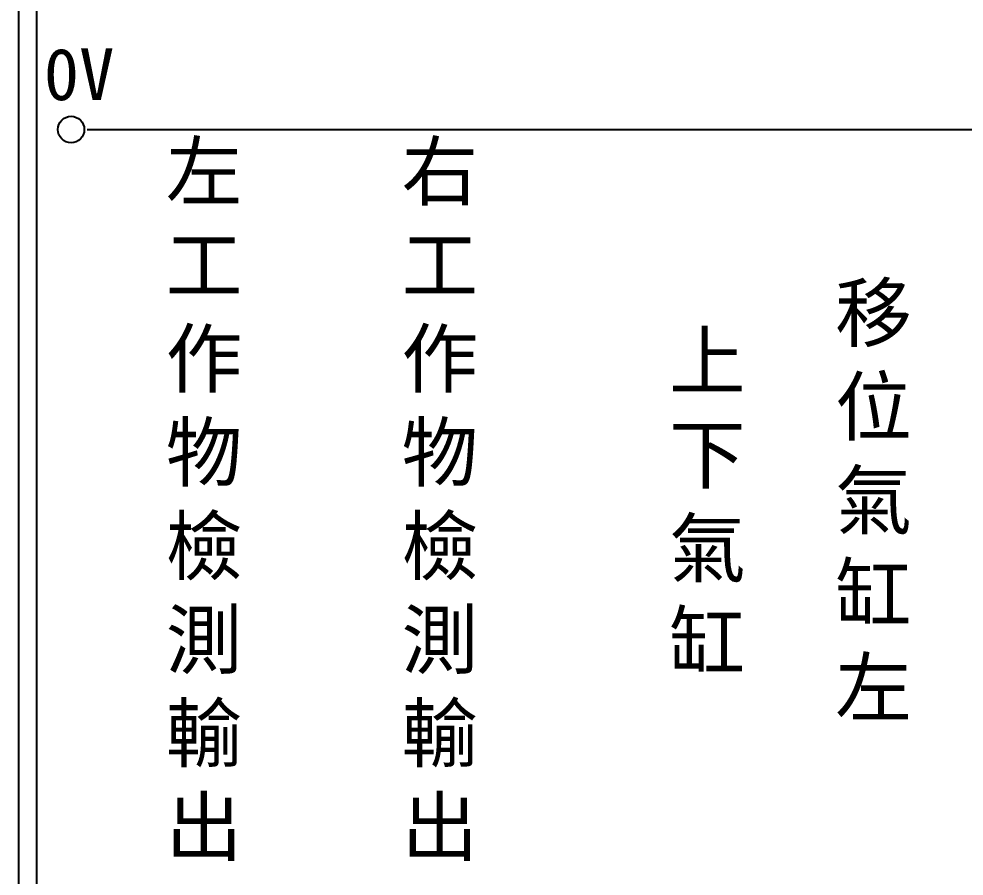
# Model space of a CAD drawing. Extents: x 926 to 1213, y 3 to 207.
# Drawn here: x 925.7 to 991.4, y 48.1 to 107.6 of the extents above; entities that cross this region are included whole.
import ezdxf

# ---------------------------------------------------------------- set-up
doc = ezdxf.new("R2010")
doc.units = 0
doc.layers.add('圖框層', color=7, linetype='CONTINUOUS')
doc.layers.add('標尺寸層', color=3, linetype='CONTINUOUS')
doc.styles.add('CNS', font='romanc.shx', dxfattribs={"bigfont": 'chineset.shx'})
doc.styles.add('STSL', font='kaiu.ttf')

msp = doc.modelspace()

# ---------------------------------------------------------------- linework, layer by layer
at = {"layer": '圖框層', "color": 7}
for p, q in [((925.742, 3), (925.742, 206.969)), ((926.992, 4.25), (926.992, 205.719))]:
    msp.add_line(p, q, dxfattribs=at)
at = {"layer": '標尺寸層', "color": 7}
msp.add_line((930.49, 99.958), (1208.361, 99.958), dxfattribs=at)
msp.add_circle((929.363, 99.958), 0.92, dxfattribs=at)

# ---------------------------------------------------------------- texts
at = {"layer": '圖框層', "color": 4, "style": 'STSL'}
msp.add_text('0V', height=3.6, dxfattribs=at).set_placement((927.474, 102))
at = {"layer": '標尺寸層', "color": 7, "char_height": 3.9, "width": 2.84806, "attachment_point": 5, "style": 'CNS'}
for s, insert in [('{\\fDFKai-SB|b0|i0|c136|p65;左工作物檢測輸出}', (938.601, 74.094)), ('{\\fDFKai-SB|b0|i0|c136|p65;右工作物檢測輸出}', (954.974, 74.094)), ('{\\fDFKai-SB|b0|i0|c136|p65;移位氣缸左}', (985.089, 74.094)), ('{\\fDFKai-SB|b0|i0|c136|p65;上下氣缸}', (973.55, 74.094))]:
    msp.add_mtext(s, dxfattribs=dict(at, insert=insert))

doc.saveas('drawing.dxf')
